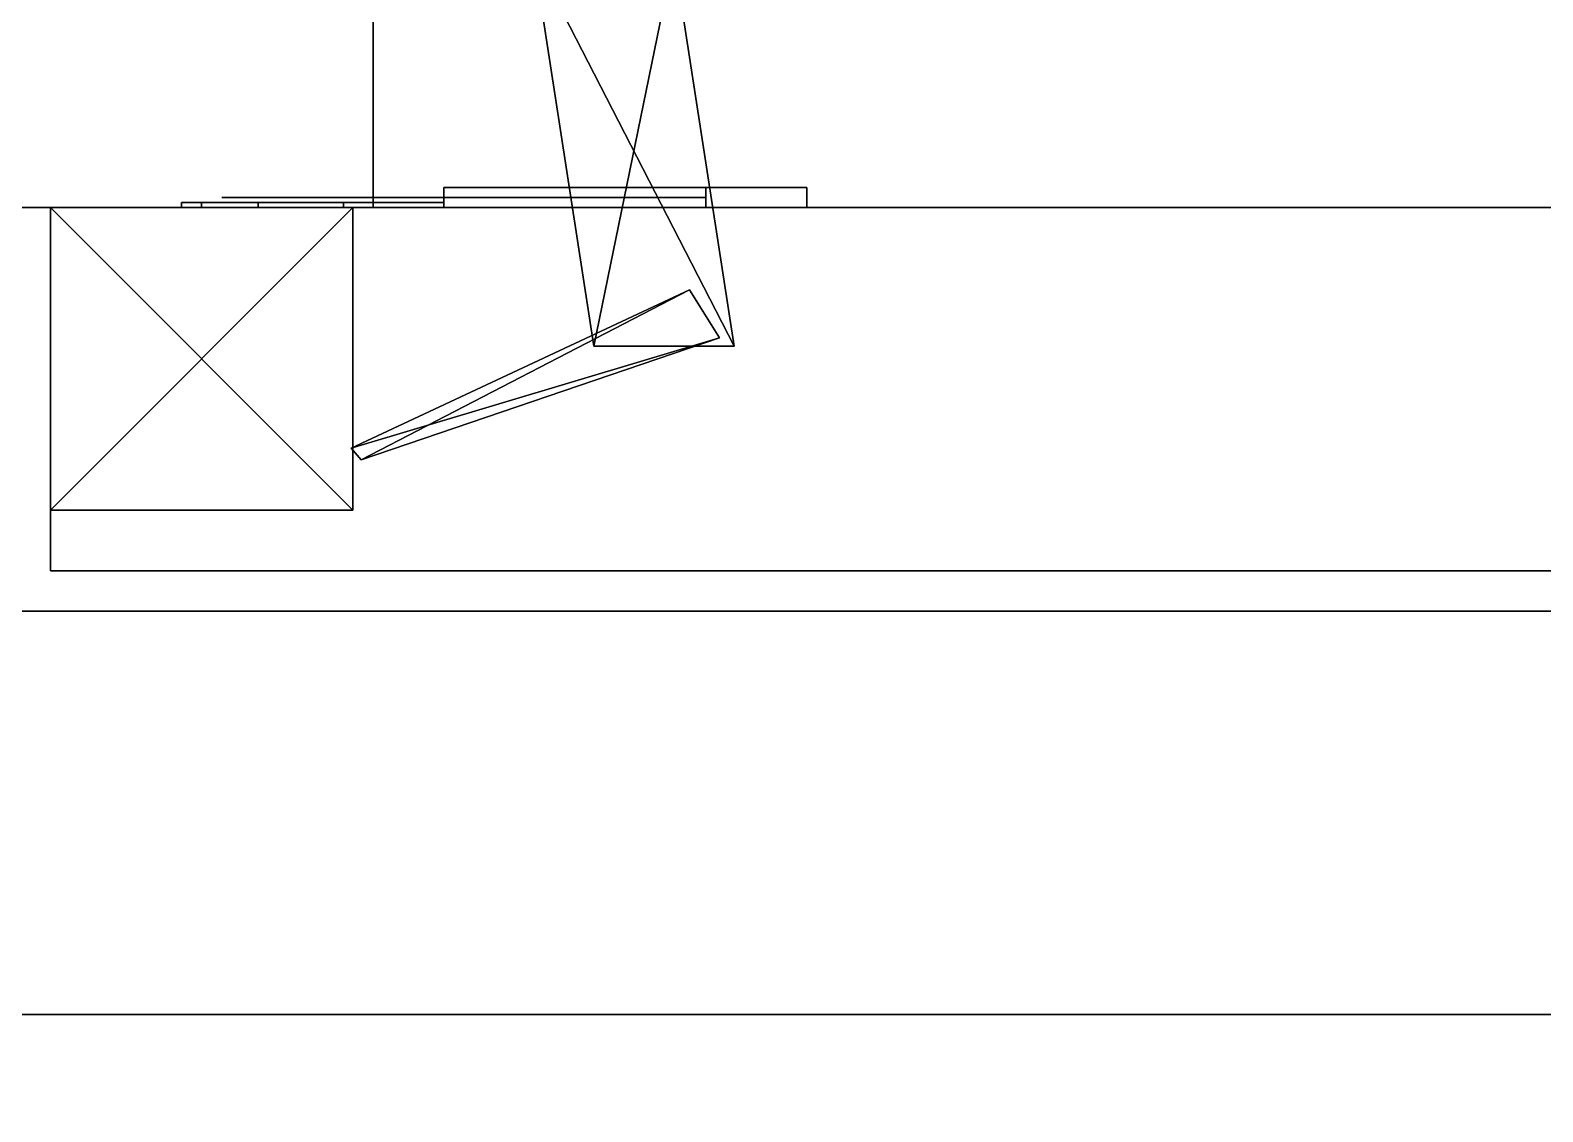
# Model space of a CAD drawing. Extents: x 0 to 7800, y -5130 to 1.
# Drawn here: x 5281.7 to 5356.7, y -763.8 to -710.2 of the extents above; entities that cross this region are included whole.
import ezdxf

# ---------------------------------------------------------------- set-up
doc = ezdxf.new("R2010")
doc.units = 0
for name, color, linetype in [('LAYER0', 7, 'CONTINUOUS'), ('LAYER2', 7, 'CONTINUOUS'), ('LAYER481', 253, 'CONTINUOUS'), ('LAYER482', 7, 'CONTINUOUS'), ('LAYER500', 7, 'CONTINUOUS'), ('LAYER501', 7, 'CONTINUOUS'), ('LAYER505', 253, 'CONTINUOUS'), ('LAYER506', 28, 'CONTINUOUS'), ('LAYER508', 253, 'CONTINUOUS'), ('LAYER509', 28, 'CONTINUOUS'), ('LAYER510', 253, 'CONTINUOUS'), ('LAYER511', 253, 'CONTINUOUS'), ('LAYER512', 253, 'CONTINUOUS'), ('LAYER513', 253, 'CONTINUOUS'), ('LAYER666', 7, 'CONTINUOUS'), ('LAYER667', 35, 'CONTINUOUS'), ('LAYER907', 2, 'CONTINUOUS')]:
    doc.layers.add(name, color=color, linetype=linetype)

msp = doc.modelspace()

# ---------------------------------------------------------------- linework, layer by layer
at = {"layer": 'LAYER0'}
for points, invisible_edges in [([(7199.692, -1929.002, -5), (5130.692, -289.002, -5), (7199.692, 0.998, -5), (7199.692, -1929.002, -5)], 7), ([(5130.692, -289.002), (7199.692, -1929.002), (5130.692, 0.998), (5130.692, -289.002)], 3), ([(5130.692, 0.998), (7199.692, -1929.002), (7199.692, 0.998), (5130.692, 0.998)], 3), ([(4825.692, -1929.002, -5), (5130.692, -289.002, -5), (7199.692, -1929.002, -5), (4825.692, -1929.002, -5)], 3), ([(5130.692, -289.002), (4825.692, -1929.002), (7199.692, -1929.002), (5130.692, -289.002)], 5)]:
    msp.add_3dface(points, dxfattribs=dict(at, invisible_edges=invisible_edges))
at = {"layer": 'LAYER481', "invisible_edges": 1}
for points in [[(6480.695, -149, 1992), (5280.695, -739, 1992), (5280.695, -149, 1992), (6480.695, -149, 1992)], [(5280.695, -739, 1992), (6480.695, -149, 1992), (6480.695, -739, 1992), (5280.695, -739, 1992)], [(6480.695, -739, 2010), (5280.695, -149, 2010), (5280.695, -739, 2010), (6480.695, -739, 2010)], [(5280.695, -149, 2010), (6480.695, -739, 2010), (6480.695, -149, 2010), (5280.695, -149, 2010)], [(6480.695, -739, 2010), (5280.695, -739, 1992), (6480.695, -739, 1992), (6480.695, -739, 2010)], [(5280.695, -739, 1992), (6480.695, -739, 2010), (5280.695, -739, 2010), (5280.695, -739, 1992)]]:
    msp.add_3dface(points, dxfattribs=at)
at = {"layer": 'LAYER482', "invisible_edges": 1}
for points in [[(5280.695, -149, 2010), (5298.695, -719, 2010), (5280.695, -719, 2010), (5280.695, -149, 2010)], [(5298.695, -719, 2010), (5280.695, -149, 2010), (5298.695, -149, 2010), (5298.695, -719, 2010)], [(5298.695, -149, 2380), (5280.695, -719, 2380), (5298.695, -719, 2380), (5298.695, -149, 2380)], [(5280.695, -719, 2380), (5298.695, -149, 2380), (5280.695, -149, 2380), (5280.695, -719, 2380)], [(5298.695, -149, 2380), (5298.695, -719, 2010), (5298.695, -149, 2010), (5298.695, -149, 2380)], [(5298.695, -719, 2010), (5298.695, -149, 2380), (5298.695, -719, 2380), (5298.695, -719, 2010)], [(5280.695, -719, 2380), (5298.695, -719, 2010), (5298.695, -719, 2380), (5280.695, -719, 2380)], [(5298.695, -719, 2010), (5280.695, -719, 2380), (5280.695, -719, 2010), (5298.695, -719, 2010)]]:
    msp.add_3dface(points, dxfattribs=at)
at = {"layer": 'LAYER500', "invisible_edges": 1}
for points in [[(5862.695, -149, 2011), (5298.695, -719, 2011), (5298.695, -149, 2011), (5862.695, -149, 2011)], [(5298.695, -719, 2011), (5862.695, -149, 2011), (5862.695, -719, 2011), (5298.695, -719, 2011)], [(5298.695, -149, 2029), (5298.695, -719, 2011), (5298.695, -719, 2029), (5298.695, -149, 2029)], [(5298.695, -719, 2011), (5298.695, -149, 2029), (5298.695, -149, 2011), (5298.695, -719, 2011)], [(5862.695, -719, 2029), (5298.695, -149, 2029), (5298.695, -719, 2029), (5862.695, -719, 2029)], [(5298.695, -149, 2029), (5862.695, -719, 2029), (5862.695, -149, 2029), (5298.695, -149, 2029)], [(5862.695, -719, 2029), (5298.695, -719, 2011), (5862.695, -719, 2011), (5862.695, -719, 2029)], [(5298.695, -719, 2011), (5862.695, -719, 2029), (5298.695, -719, 2029), (5298.695, -719, 2011)]]:
    msp.add_3dface(points, dxfattribs=at)
at = {"layer": 'LAYER501', "invisible_edges": 1}
for points in [[(5298.695, -149, 2379), (5862.695, -719, 2379), (5862.695, -149, 2379), (5298.695, -149, 2379)], [(5862.695, -719, 2379), (5298.695, -149, 2379), (5298.695, -719, 2379), (5862.695, -719, 2379)], [(5298.695, -149, 2379), (5298.695, -719, 2361), (5298.695, -719, 2379), (5298.695, -149, 2379)], [(5298.695, -719, 2361), (5298.695, -149, 2379), (5298.695, -149, 2361), (5298.695, -719, 2361)], [(5298.695, -719, 2361), (5862.695, -149, 2361), (5862.695, -719, 2361), (5298.695, -719, 2361)], [(5862.695, -149, 2361), (5298.695, -719, 2361), (5298.695, -149, 2361), (5862.695, -149, 2361)], [(5298.695, -719, 2361), (5862.695, -719, 2379), (5298.695, -719, 2379), (5298.695, -719, 2361)], [(5862.695, -719, 2379), (5298.695, -719, 2361), (5862.695, -719, 2361), (5862.695, -719, 2379)]]:
    msp.add_3dface(points, dxfattribs=at)
at = {"layer": 'LAYER505'}
for points in [[(5306.653, -706.5, 2106.217), (5316.601, -725.8654, 2106.217), (5309.637, -725.8654, 2106.217), (5306.653, -706.5, 2106.217)], [(5313.616, -706.5, 2106.217), (5316.601, -725.8654, 2106.217), (5306.653, -706.5, 2106.217), (5313.616, -706.5, 2106.217)], [(5309.637, -725.8654, 2119.783), (5313.616, -706.5, 2119.783), (5306.653, -706.5, 2119.783), (5309.637, -725.8654, 2119.783)], [(5316.601, -725.8654, 2119.783), (5313.616, -706.5, 2119.783), (5309.637, -725.8654, 2119.783), (5316.601, -725.8654, 2119.783)], [(5313.616, -706.5, 2106.217), (5316.601, -725.8654, 2119.783), (5316.601, -725.8654, 2106.217), (5313.616, -706.5, 2106.217)], [(5313.616, -706.5, 2119.783), (5316.601, -725.8654, 2119.783), (5313.616, -706.5, 2106.217), (5313.616, -706.5, 2119.783)], [(5314.387, -723.0754, 2107.348), (5298.104, -731.5, 2107.348), (5297.613, -730.9226, 2107.348), (5314.387, -723.0754, 2107.348)], [(5297.613, -730.9226, 2118.652), (5315.877, -725.4556, 2118.652), (5314.387, -723.0754, 2118.652), (5297.613, -730.9226, 2118.652)], [(5315.877, -725.4556, 2107.348), (5298.104, -731.5, 2107.348), (5314.387, -723.0754, 2107.348), (5315.877, -725.4556, 2107.348)], [(5298.104, -731.5, 2118.652), (5315.877, -725.4556, 2118.652), (5297.613, -730.9226, 2118.652), (5298.104, -731.5, 2118.652)], [(5315.877, -725.4556, 2107.348), (5298.104, -731.5, 2118.652), (5298.104, -731.5, 2107.348), (5315.877, -725.4556, 2107.348)], [(5315.877, -725.4556, 2118.652), (5298.104, -731.5, 2118.652), (5315.877, -725.4556, 2107.348), (5315.877, -725.4556, 2118.652)]]:
    msp.add_3dface(points, dxfattribs=at)
at = {"layer": 'LAYER506'}
for points, invisible_edges in [([(5291.195, -718.5, 2118.5), (5291.195, -718.5, 2107.5), (5298.195, -718.5, 2107.5), (5297.985, -718.5, 2118.317)], 4), ([(5297.985, -718.5, 2118.317), (5298.195, -718.5, 2107.5), (5302.195, -718.5, 2104), (5302.195, -718.5, 2122)], 5), ([(5320.195, -718, 2092), (5315.195, -718, 2104), (5302.195, -718, 2104), (5302.195, -718, 2092)], 1), ([(5320.195, -718, 2134), (5315.195, -718, 2122), (5302.195, -718, 2122), (5302.195, -718, 2134)], 1), ([(5302.195, -718.5, 2122), (5302.195, -718.5, 2104), (5315.195, -718.5, 2104), (5315.195, -718.5, 2122)], 1), ([(5320.195, -718, 2134), (5320.195, -718, 2092), (5315.195, -718, 2104), (5315.195, -718, 2122)], 10), ([(5290.185, -718.75, 2108.025), (5289.195, -718.75, 2113), (5291.195, -718.75, 2113), (5291.195, -718.75, 2107.5)], 10), ([(5289.195, -718.75, 2113), (5290.185, -718.75, 2117.975), (5291.195, -718.75, 2118.5), (5291.195, -718.75, 2113)], 10), ([(5293.002, -718.75, 2103.808), (5290.185, -718.75, 2108.025), (5291.195, -718.75, 2107.5), (5294.695, -718.75, 2107.5)], 10), ([(5290.185, -718.75, 2117.975), (5293.002, -718.75, 2122.192), (5294.695, -718.75, 2118.5), (5291.195, -718.75, 2118.5)], 10), ([(5297.22, -718.75, 2100.99), (5293.002, -718.75, 2103.808), (5294.695, -718.75, 2107.5), (5298.195, -718.75, 2107.5)], 10), ([(5293.002, -718.75, 2122.192), (5297.22, -718.75, 2125.01), (5298.195, -718.75, 2118.5), (5294.695, -718.75, 2118.5)], 10), ([(5302.195, -718.75, 2100), (5297.22, -718.75, 2100.99), (5298.195, -718.75, 2107.5), (5302.195, -718.75, 2104)], 2), ([(5297.22, -718.75, 2125.01), (5302.195, -718.75, 2126), (5302.195, -718.75, 2122), (5298.195, -718.75, 2118.5)], 8)]:
    msp.add_3dface(points, dxfattribs=dict(at, invisible_edges=invisible_edges))
for points in [[(5320.195, -718, 2092), (5302.195, -718, 2092), (5302.195, -718, 2092), (5320.195, -718, 2092)], [(5320.195, -718, 2134), (5302.195, -718, 2134), (5302.195, -718, 2134), (5320.195, -718, 2134)], [(5315.195, -718, 2104), (5315.195, -719, 2104), (5302.195, -719, 2104), (5302.195, -718, 2104)], [(5302.195, -718, 2104), (5302.195, -719, 2104), (5302.195, -719, 2092), (5302.195, -718, 2092)], [(5302.195, -718, 2092), (5302.195, -719, 2092), (5320.195, -719, 2092), (5320.195, -718, 2092)], [(5315.195, -718, 2122), (5315.195, -719, 2122), (5302.195, -719, 2122), (5302.195, -718, 2122)], [(5302.195, -718, 2122), (5302.195, -719, 2122), (5302.195, -719, 2134), (5302.195, -718, 2134)], [(5302.195, -718, 2134), (5302.195, -719, 2134), (5320.195, -719, 2134), (5320.195, -718, 2134)], [(5315.195, -718, 2104), (5315.195, -719, 2104), (5315.195, -719, 2122), (5315.195, -718, 2122)], [(5320.195, -718, 2134), (5320.195, -719, 2134), (5320.195, -718, 2134)], [(5320.195, -719, 2092), (5320.195, -719, 2134), (5320.195, -718, 2134), (5320.195, -718, 2092)], [(5302.195, -719, 2104), (5302.195, -719, 2092), (5302.195, -719, 2104)], [(5302.195, -719, 2122), (5302.195, -719, 2134), (5302.195, -719, 2122)], [(5320.195, -719, 2092), (5302.195, -719, 2092), (5302.195, -719, 2134), (5320.195, -719, 2134)], [(5315.195, -719, 2104), (5315.195, -719, 2122), (5315.195, -719, 2104)]]:
    msp.add_3dface(points, dxfattribs=at)
at = {"layer": 'LAYER508'}
for points in [[(5306.653, -706.5, 2270.217), (5316.601, -725.8654, 2270.217), (5309.637, -725.8654, 2270.217), (5306.653, -706.5, 2270.217)], [(5313.616, -706.5, 2270.217), (5316.601, -725.8654, 2270.217), (5306.653, -706.5, 2270.217), (5313.616, -706.5, 2270.217)], [(5309.637, -725.8654, 2283.783), (5313.616, -706.5, 2283.783), (5306.653, -706.5, 2283.783), (5309.637, -725.8654, 2283.783)], [(5316.601, -725.8654, 2283.783), (5313.616, -706.5, 2283.783), (5309.637, -725.8654, 2283.783), (5316.601, -725.8654, 2283.783)], [(5313.616, -706.5, 2270.217), (5316.601, -725.8654, 2283.783), (5316.601, -725.8654, 2270.217), (5313.616, -706.5, 2270.217)], [(5313.616, -706.5, 2283.783), (5316.601, -725.8654, 2283.783), (5313.616, -706.5, 2270.217), (5313.616, -706.5, 2283.783)], [(5314.387, -723.0754, 2271.348), (5298.104, -731.5, 2271.348), (5297.613, -730.9226, 2271.348), (5314.387, -723.0754, 2271.348)], [(5297.613, -730.9226, 2282.652), (5315.877, -725.4556, 2282.652), (5314.387, -723.0754, 2282.652), (5297.613, -730.9226, 2282.652)], [(5315.877, -725.4556, 2271.348), (5298.104, -731.5, 2271.348), (5314.387, -723.0754, 2271.348), (5315.877, -725.4556, 2271.348)], [(5298.104, -731.5, 2282.652), (5315.877, -725.4556, 2282.652), (5297.613, -730.9226, 2282.652), (5298.104, -731.5, 2282.652)], [(5315.877, -725.4556, 2271.348), (5298.104, -731.5, 2282.652), (5298.104, -731.5, 2271.348), (5315.877, -725.4556, 2271.348)], [(5315.877, -725.4556, 2282.652), (5298.104, -731.5, 2282.652), (5315.877, -725.4556, 2271.348), (5315.877, -725.4556, 2282.652)]]:
    msp.add_3dface(points, dxfattribs=at)
at = {"layer": 'LAYER509'}
for points, invisible_edges in [([(5291.195, -718.5, 2282.5), (5291.195, -718.5, 2271.5), (5298.195, -718.5, 2271.5), (5297.985, -718.5, 2282.317)], 4), ([(5297.985, -718.5, 2282.317), (5298.195, -718.5, 2271.5), (5302.195, -718.5, 2268), (5302.195, -718.5, 2286)], 5), ([(5320.195, -718, 2256), (5315.195, -718, 2268), (5302.195, -718, 2268), (5302.195, -718, 2256)], 1), ([(5320.195, -718, 2298), (5315.195, -718, 2286), (5302.195, -718, 2286), (5302.195, -718, 2298)], 1), ([(5302.195, -718.5, 2286), (5302.195, -718.5, 2268), (5315.195, -718.5, 2268), (5315.195, -718.5, 2286)], 1), ([(5320.195, -718, 2298), (5320.195, -718, 2256), (5315.195, -718, 2268), (5315.195, -718, 2286)], 10), ([(5290.185, -718.75, 2272.025), (5289.195, -718.75, 2277), (5291.195, -718.75, 2277), (5291.195, -718.75, 2271.5)], 10), ([(5289.195, -718.75, 2277), (5290.185, -718.75, 2281.975), (5291.195, -718.75, 2282.5), (5291.195, -718.75, 2277)], 10), ([(5293.002, -718.75, 2267.808), (5290.185, -718.75, 2272.025), (5291.195, -718.75, 2271.5), (5294.695, -718.75, 2271.5)], 10), ([(5290.185, -718.75, 2281.975), (5293.002, -718.75, 2286.192), (5294.695, -718.75, 2282.5), (5291.195, -718.75, 2282.5)], 10), ([(5297.22, -718.75, 2264.99), (5293.002, -718.75, 2267.808), (5294.695, -718.75, 2271.5), (5298.195, -718.75, 2271.5)], 10), ([(5293.002, -718.75, 2286.192), (5297.22, -718.75, 2289.01), (5298.195, -718.75, 2282.5), (5294.695, -718.75, 2282.5)], 10), ([(5302.195, -718.75, 2264), (5297.22, -718.75, 2264.99), (5298.195, -718.75, 2271.5), (5302.195, -718.75, 2268)], 2), ([(5297.22, -718.75, 2289.01), (5302.195, -718.75, 2290), (5302.195, -718.75, 2286), (5298.195, -718.75, 2282.5)], 8)]:
    msp.add_3dface(points, dxfattribs=dict(at, invisible_edges=invisible_edges))
for points in [[(5320.195, -718, 2256), (5302.195, -718, 2256), (5302.195, -718, 2256), (5320.195, -718, 2256)], [(5320.195, -718, 2298), (5302.195, -718, 2298), (5302.195, -718, 2298), (5320.195, -718, 2298)], [(5315.195, -718, 2268), (5315.195, -719, 2268), (5302.195, -719, 2268), (5302.195, -718, 2268)], [(5302.195, -718, 2268), (5302.195, -719, 2268), (5302.195, -719, 2256), (5302.195, -718, 2256)], [(5302.195, -718, 2256), (5302.195, -719, 2256), (5320.195, -719, 2256), (5320.195, -718, 2256)], [(5315.195, -718, 2286), (5315.195, -719, 2286), (5302.195, -719, 2286), (5302.195, -718, 2286)], [(5302.195, -718, 2286), (5302.195, -719, 2286), (5302.195, -719, 2298), (5302.195, -718, 2298)], [(5302.195, -718, 2298), (5302.195, -719, 2298), (5320.195, -719, 2298), (5320.195, -718, 2298)], [(5315.195, -718, 2268), (5315.195, -719, 2268), (5315.195, -719, 2286), (5315.195, -718, 2286)], [(5320.195, -718, 2298), (5320.195, -719, 2298), (5320.195, -718, 2298)], [(5320.195, -719, 2256), (5320.195, -719, 2298), (5320.195, -718, 2298), (5320.195, -718, 2256)], [(5302.195, -719, 2268), (5302.195, -719, 2256), (5302.195, -719, 2268)], [(5302.195, -719, 2286), (5302.195, -719, 2298), (5302.195, -719, 2286)], [(5320.195, -719, 2256), (5302.195, -719, 2256), (5302.195, -719, 2298), (5320.195, -719, 2298)], [(5315.195, -719, 2268), (5315.195, -719, 2286), (5315.195, -719, 2268)]]:
    msp.add_3dface(points, dxfattribs=at)
at = {"layer": 'LAYER510', "invisible_edges": 1}
for points in [[(5878.695, -719, 2048), (5282.695, -719, 2377), (5878.695, -719, 2377), (5878.695, -719, 2048)], [(5282.695, -719, 2377), (5878.695, -719, 2048), (5282.695, -719, 2048), (5282.695, -719, 2377)], [(5878.695, -719, 2048), (5282.695, -737, 2048), (5282.695, -719, 2048), (5878.695, -719, 2048)], [(5282.695, -737, 2048), (5878.695, -719, 2048), (5878.695, -737, 2048), (5282.695, -737, 2048)], [(5282.695, -737, 2048), (5282.695, -719, 2377), (5282.695, -719, 2048), (5282.695, -737, 2048)], [(5282.695, -719, 2377), (5282.695, -737, 2048), (5282.695, -737, 2377), (5282.695, -719, 2377)], [(5878.695, -737, 2377), (5282.695, -719, 2377), (5282.695, -737, 2377), (5878.695, -737, 2377)], [(5282.695, -719, 2377), (5878.695, -737, 2377), (5878.695, -719, 2377), (5282.695, -719, 2377)], [(5282.695, -737, 2048), (5878.695, -737, 2377), (5282.695, -737, 2377), (5282.695, -737, 2048)], [(5878.695, -737, 2377), (5282.695, -737, 2048), (5878.695, -737, 2048), (5878.695, -737, 2377)]]:
    msp.add_3dface(points, dxfattribs=at)
at = {"layer": 'LAYER511'}
for points in [[(5282.695, -719, 2048), (5282.695, -734, 2033), (5282.695, -734, 2048), (5282.695, -719, 2048)], [(5282.695, -719, 2033), (5282.695, -734, 2033), (5282.695, -719, 2048), (5282.695, -719, 2033)], [(5297.695, -719, 2048), (5282.695, -719, 2033), (5282.695, -719, 2048), (5297.695, -719, 2048)], [(5297.695, -719, 2033), (5282.695, -719, 2033), (5297.695, -719, 2048), (5297.695, -719, 2033)], [(5297.695, -734, 2048), (5282.695, -719, 2048), (5282.695, -734, 2048), (5297.695, -734, 2048)], [(5297.695, -719, 2048), (5282.695, -719, 2048), (5297.695, -734, 2048), (5297.695, -719, 2048)], [(5282.695, -734, 2033), (5297.695, -719, 2033), (5297.695, -734, 2033), (5282.695, -734, 2033)], [(5282.695, -719, 2033), (5297.695, -719, 2033), (5282.695, -734, 2033), (5282.695, -719, 2033)], [(5297.695, -734, 2033), (5297.695, -719, 2048), (5297.695, -734, 2048), (5297.695, -734, 2033)], [(5297.695, -719, 2033), (5297.695, -719, 2048), (5297.695, -734, 2033), (5297.695, -719, 2033)], [(5282.695, -734, 2048), (5297.695, -734, 2033), (5297.695, -734, 2048), (5282.695, -734, 2048)], [(5282.695, -734, 2033), (5297.695, -734, 2033), (5282.695, -734, 2048), (5282.695, -734, 2033)]]:
    msp.add_3dface(points, dxfattribs=at)
at = {"layer": 'LAYER512'}
for points in [[(5282.695, -719, 2048), (5282.695, -734, 2033), (5282.695, -734, 2048), (5282.695, -719, 2048)], [(5282.695, -719, 2033), (5282.695, -734, 2033), (5282.695, -719, 2048), (5282.695, -719, 2033)], [(5297.695, -719, 2048), (5282.695, -719, 2033), (5282.695, -719, 2048), (5297.695, -719, 2048)], [(5297.695, -719, 2033), (5282.695, -719, 2033), (5297.695, -719, 2048), (5297.695, -719, 2033)], [(5297.695, -734, 2048), (5282.695, -719, 2048), (5282.695, -734, 2048), (5297.695, -734, 2048)], [(5297.695, -719, 2048), (5282.695, -719, 2048), (5297.695, -734, 2048), (5297.695, -719, 2048)], [(5282.695, -734, 2033), (5297.695, -719, 2033), (5297.695, -734, 2033), (5282.695, -734, 2033)], [(5282.695, -719, 2033), (5297.695, -719, 2033), (5282.695, -734, 2033), (5282.695, -719, 2033)], [(5297.695, -734, 2033), (5297.695, -719, 2048), (5297.695, -734, 2048), (5297.695, -734, 2033)], [(5297.695, -719, 2033), (5297.695, -719, 2048), (5297.695, -734, 2033), (5297.695, -719, 2033)], [(5282.695, -734, 2048), (5297.695, -734, 2033), (5297.695, -734, 2048), (5282.695, -734, 2048)], [(5282.695, -734, 2033), (5297.695, -734, 2033), (5282.695, -734, 2048), (5282.695, -734, 2033)]]:
    msp.add_3dface(points, dxfattribs=at)
at = {"layer": 'LAYER513'}
for points in [[(5282.695, -719, 2048), (5282.695, -734, 2033), (5282.695, -734, 2048), (5282.695, -719, 2048)], [(5282.695, -719, 2033), (5282.695, -734, 2033), (5282.695, -719, 2048), (5282.695, -719, 2033)], [(5297.695, -719, 2048), (5282.695, -719, 2033), (5282.695, -719, 2048), (5297.695, -719, 2048)], [(5297.695, -719, 2033), (5282.695, -719, 2033), (5297.695, -719, 2048), (5297.695, -719, 2033)], [(5297.695, -734, 2048), (5282.695, -719, 2048), (5282.695, -734, 2048), (5297.695, -734, 2048)], [(5297.695, -719, 2048), (5282.695, -719, 2048), (5297.695, -734, 2048), (5297.695, -719, 2048)], [(5282.695, -734, 2033), (5297.695, -719, 2033), (5297.695, -734, 2033), (5282.695, -734, 2033)], [(5282.695, -719, 2033), (5297.695, -719, 2033), (5282.695, -734, 2033), (5282.695, -719, 2033)], [(5297.695, -734, 2033), (5297.695, -719, 2048), (5297.695, -734, 2048), (5297.695, -734, 2033)], [(5297.695, -719, 2033), (5297.695, -719, 2048), (5297.695, -734, 2033), (5297.695, -719, 2033)], [(5282.695, -734, 2048), (5297.695, -734, 2033), (5297.695, -734, 2048), (5282.695, -734, 2048)], [(5282.695, -734, 2033), (5297.695, -734, 2033), (5282.695, -734, 2048), (5282.695, -734, 2033)]]:
    msp.add_3dface(points, dxfattribs=at)
at = {"layer": 'LAYER666'}
for points, invisible_edges in [([(7031.695, -701, 2380), (5280.695, -719, 2380), (5280.695, -701, 2380), (7031.695, -701, 2380)], 1), ([(5280.695, -719, 2380), (7031.695, -701, 2380), (7049.695, -719, 2380), (5280.695, -719, 2380)], 3), ([(7049.695, -719, 2446), (5280.695, -701, 2446), (5280.695, -719, 2446), (7049.695, -719, 2446)], 1), ([(5280.695, -701, 2446), (7049.695, -719, 2446), (7031.695, -701, 2446), (5280.695, -701, 2446)], 3), ([(7049.695, -719, 2446), (5280.695, -719, 2380), (7049.695, -719, 2380), (7049.695, -719, 2446)], 1), ([(5280.695, -719, 2380), (7049.695, -719, 2446), (5280.695, -719, 2446), (5280.695, -719, 2380)], 1)]:
    msp.add_3dface(points, dxfattribs=dict(at, invisible_edges=invisible_edges))
at = {"layer": 'LAYER667', "invisible_edges": 1}
for points in [[(6484.695, -854, 880), (5280.695, -149, 880), (6484.695, -149, 880), (6484.695, -854, 880)], [(5280.695, -149, 880), (6484.695, -854, 880), (5280.695, -854, 880), (5280.695, -149, 880)], [(5280.695, -854, 930), (6484.695, -149, 930), (5280.695, -149, 930), (5280.695, -854, 930)], [(6484.695, -149, 930), (5280.695, -854, 930), (6484.695, -854, 930), (6484.695, -149, 930)]]:
    msp.add_3dface(points, dxfattribs=at)
at = {"layer": 'LAYER907'}
for points, invisible_edges in [([(7049.695, -759, 2446), (5280.695, -439, 2446), (7049.695, -149, 2446), (7049.695, -759, 2446)], 3), ([(5280.695, -439, 2657), (7049.695, -759, 2657), (5280.695, -149, 2657), (5280.695, -439, 2657)], 3), ([(5280.695, -149, 2657), (7049.695, -759, 2657), (7049.695, -149, 2657), (5280.695, -149, 2657)], 1), ([(3830.695, -759, 2446), (3880.695, -439, 2446), (7049.695, -759, 2446), (3830.695, -759, 2446)], 3), ([(3880.695, -439, 2657), (3830.695, -759, 2657), (7049.695, -759, 2657), (3880.695, -439, 2657)], 5), ([(7049.695, -759, 2446), (3880.695, -439, 2446), (5280.695, -439, 2446), (7049.695, -759, 2446)], 5), ([(3880.695, -439, 2657), (7049.695, -759, 2657), (5280.695, -439, 2657), (3880.695, -439, 2657)], 3), ([(7049.695, -759, 2657), (3830.695, -759, 2446), (7049.695, -759, 2446), (7049.695, -759, 2657)], 1), ([(3830.695, -759, 2446), (7049.695, -759, 2657), (3830.695, -759, 2657), (3830.695, -759, 2446)], 1)]:
    msp.add_3dface(points, dxfattribs=dict(at, invisible_edges=invisible_edges))

# ---------------------------------------------------------------- meshes
at = {"layer": 'LAYER2'}
mesh = msp.add_polymesh((14, 2), dxfattribs=at)
for k, corner in enumerate([(1175.695, -1705, 2657), (-0.0002, -1705, 2657), (1175.695, -204, 2657), (1175.695, -1705, 2657), (3880.695, -204, 2657), (1175.695, -204, 2657), (3880.695, -439, 2657), (3880.695, -204, 2657), (5280.695, -439, 2657), (3880.695, -439, 2657), (5280.695, -149, 2657), (5280.695, -439, 2657), (7049.695, -149, 2657), (5280.695, -149, 2657), (7049.695, -289, 2657), (7049.695, -149, 2657), (7649.695, -289, 2657), (7049.695, -289, 2657), (7649.695, -1684, 2657), (7649.695, -289, 2657), (7049.695, -1684, 2657), (7649.695, -1684, 2657), (7049.695, -1779, 2657), (7049.695, -1684, 2657), (3151.695, -1779, 2657), (7049.695, -1779, 2657), (3151.695, -1929, 2657), (7199.695, -1929, 2657)]):
    mesh.set_mesh_vertex(divmod(k, 2), corner)
at = {"layer": 'LAYER506'}
mesh = msp.add_polymesh((2, 9), dxfattribs=at)
for k, corner in enumerate([(5302.195, -718.75, 2100), (5297.22, -718.75, 2100.99), (5293.002, -718.75, 2103.808), (5290.185, -718.75, 2108.025), (5289.195, -718.75, 2113), (5290.185, -718.75, 2117.975), (5293.002, -718.75, 2122.192), (5297.22, -718.75, 2125.01), (5302.195, -718.75, 2126), (5302.195, -719, 2100), (5297.22, -719, 2100.99), (5293.002, -719, 2103.808), (5290.185, -719, 2108.025), (5289.195, -719, 2113), (5290.185, -719, 2117.975), (5293.002, -719, 2122.192), (5297.22, -719, 2125.01), (5302.195, -719, 2126)]):
    mesh.set_mesh_vertex(divmod(k, 9), corner)
at = {"layer": 'LAYER509'}
mesh = msp.add_polymesh((2, 9), dxfattribs=at)
for k, corner in enumerate([(5302.195, -718.75, 2264), (5297.22, -718.75, 2264.99), (5293.002, -718.75, 2267.808), (5290.185, -718.75, 2272.025), (5289.195, -718.75, 2277), (5290.185, -718.75, 2281.975), (5293.002, -718.75, 2286.192), (5297.22, -718.75, 2289.01), (5302.195, -718.75, 2290), (5302.195, -719, 2264), (5297.22, -719, 2264.99), (5293.002, -719, 2267.808), (5290.185, -719, 2272.025), (5289.195, -719, 2277), (5290.185, -719, 2281.975), (5293.002, -719, 2286.192), (5297.22, -719, 2289.01), (5302.195, -719, 2290)]):
    mesh.set_mesh_vertex(divmod(k, 9), corner)

doc.saveas('drawing.dxf')
